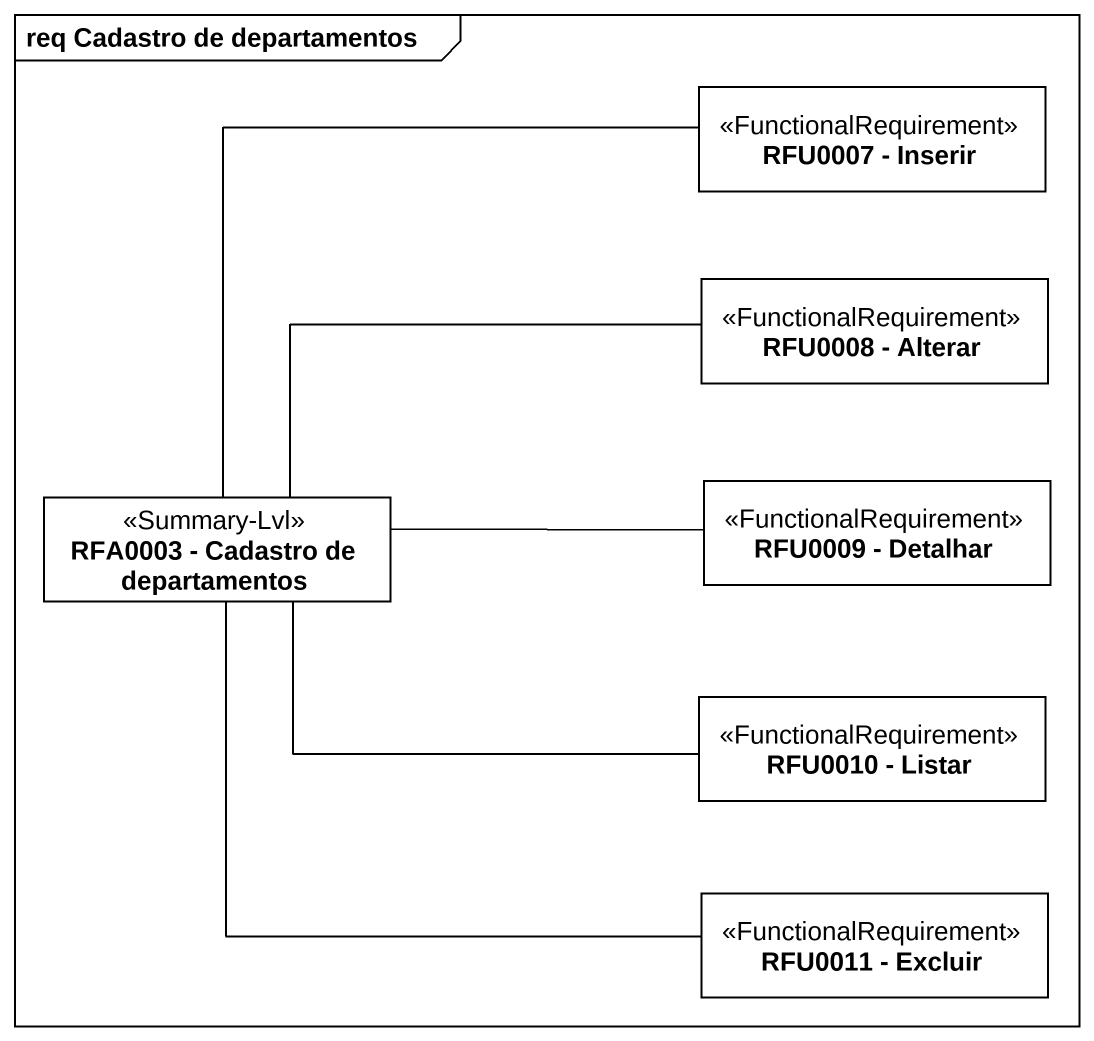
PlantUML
@startuml
mainframe req Cadastro de departamentos
hide circle
hide empty members
class "RFU0007 - Inserir" as RFU0007_Inserir <<FunctionalRequirement>>
class "RFU0008 - Alterar" as RFU0008_Alterar <<FunctionalRequirement>>
class "RFU0009 - Detalhar" as RFU0009_Detalhar <<FunctionalRequirement>>
class "RFA0003 - Cadastro de departamentos" as RFA0003_Cadastro_de <<Summary-Lvl>>
class "RFU0010 - Listar" as RFU0010_Listar <<FunctionalRequirement>>
class "RFU0011 - Excluir" as RFU0011_Excluir <<FunctionalRequirement>>
RFA0003_Cadastro_de -up- RFU0007_Inserir
RFA0003_Cadastro_de -right- RFU0008_Alterar
RFA0003_Cadastro_de -right- RFU0009_Detalhar
RFA0003_Cadastro_de -right- RFU0010_Listar
RFA0003_Cadastro_de -- RFU0011_Excluir
@enduml
